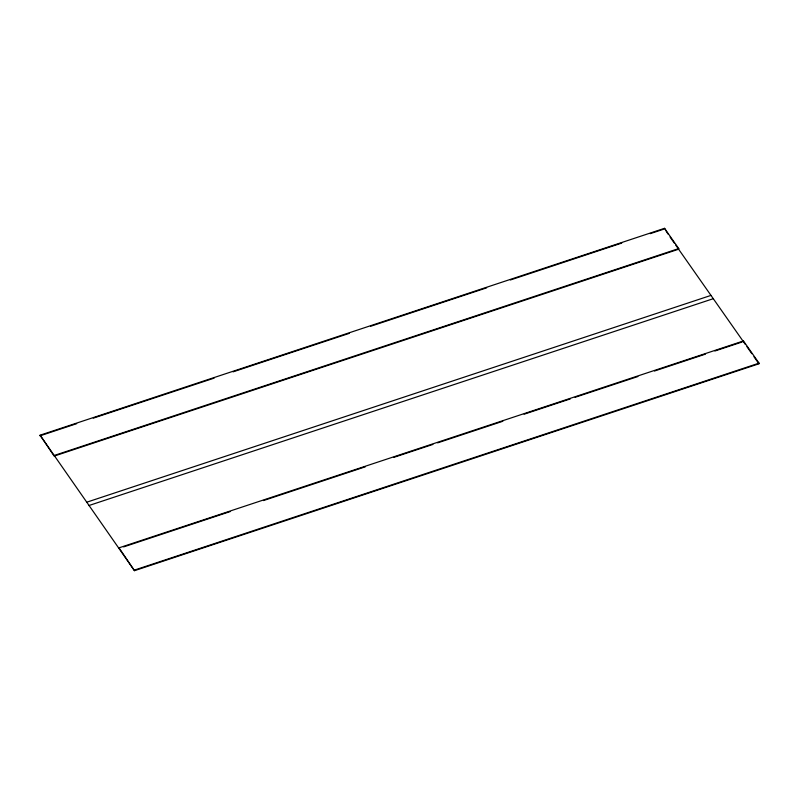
<?xml version="1.0" encoding="UTF-8"?>
<svg xmlns="http://www.w3.org/2000/svg" width="799" height="799" viewBox="0 0 799 799"><rect width="100%" height="100%" fill="white"/><g stroke="black" fill="none" stroke-linecap="round" stroke-linejoin="round"><path stroke-width="1.2" d="M118.891 548.464L119.031 547.834L743.479 340.953L759.05 363.165L758.91 363.795L134.462 570.676L40.09 435.205L664.538 228.324L678.741 248.579L678.601 249.218L54.152 456.089L40.09 435.205M134.462 570.676L119.031 547.834M664.538 228.324L667.954 234.017M743.35 341.582L743.479 340.953M39.95 435.835L76.684 423.67M93.273 418.167L214.132 378.127M233.088 371.845L349.213 333.383M370.546 326.312L486.661 287.84M510.361 279.99L621.742 243.086M650.186 233.668L663.22 229.353M54.282 455.46L678.741 248.579M86.522 502.281L710.97 295.4M88.829 505.567L713.277 298.696M123.635 546.896L230.272 511.56M263.45 500.574L365.353 466.806M393.797 457.388L432.898 444.434M437.632 442.866L502.811 421.273M524.134 414.212L570.346 398.901M575.09 397.323L637.892 376.519M654.481 371.026L705.427 354.147M714.905 351.011L742.161 341.982M134.602 570.047L759.05 363.165M670.081 237.063L674.346 243.136M675.764 245.163L745.467 344.609M746.885 346.636L751.839 353.697M753.956 356.734L758.91 363.795"/></g></svg>
